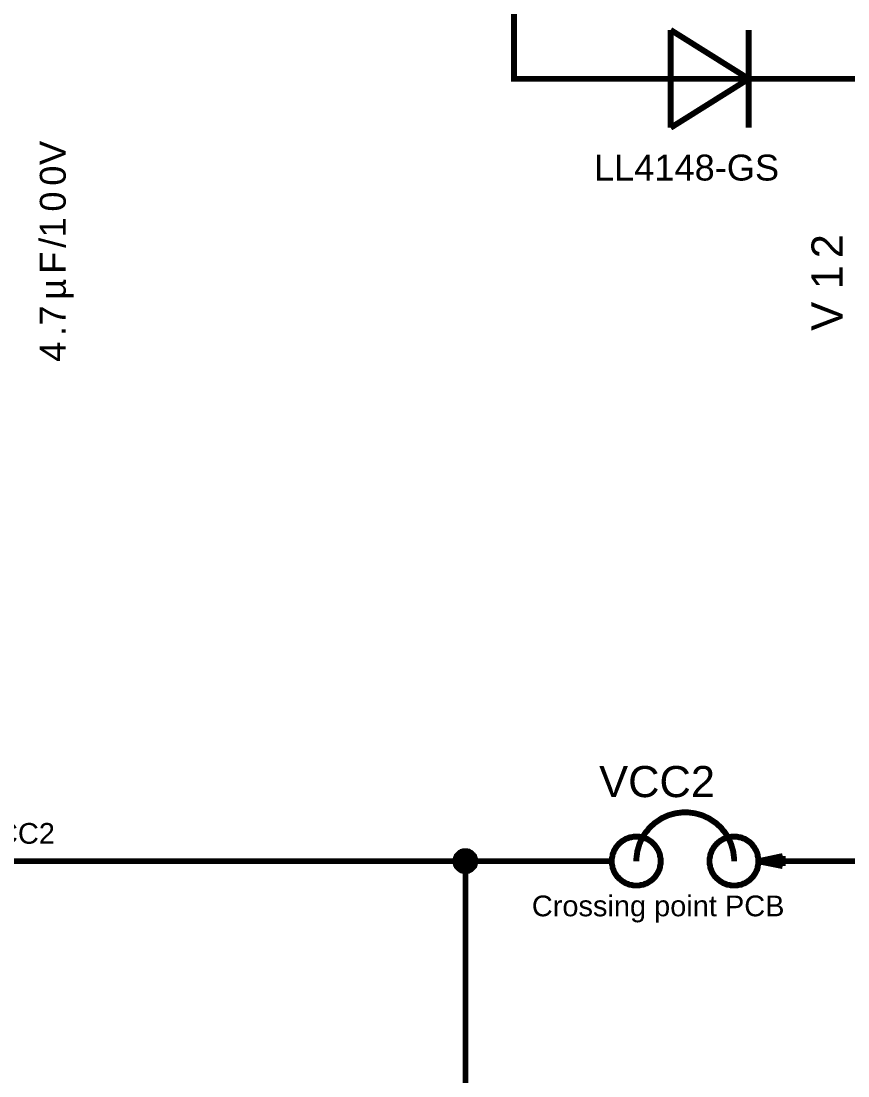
# Model space of a CAD drawing. Header units: millimetres. Extents: x -2024 to 917, y -725 to 13.
# Drawn here: x 406.9 to 449.2, y -252.3 to -198.3 of the extents above; entities that cross this region are included whole.
import ezdxf

# ---------------------------------------------------------------- set-up
doc = ezdxf.new("R2010")
doc.units = ezdxf.units.MM
doc.layers.add('Sheet', color=255, linetype='Continuous')
doc.styles.get("Standard").update_dxf_attribs({"font": 'arial.ttf'})

msp = doc.modelspace()

# ---------------------------------------------------------------- linework, layer by layer
at = {"layer": 'Sheet'}
for points, const_width in [([(447.085, -241.294), (479.575, -241.294), (479.575, -161.282)], 0.3), ([(432.089, -196.287), (432.089, -198.788)], 0.3), ([(432.089, -198.788), (432.089, -201.288), (437.088, -201.288)], 0.3), ([(440.1, -198.788), (440.1, -203.789)], 0.3), ([(444.089, -201.288), (440.1, -198.788)], 0.3), ([(444.089, -198.788), (444.089, -203.789)], 0.3), ([(439.587, -201.288), (437.088, -201.288)], 0.3), ([(439.587, -201.288), (444.586, -201.288)], 0.3), ([(440.1, -203.789), (444.089, -201.288)], 0.3), ([(444.586, -201.288), (447.085, -201.288)], 0.3), ([(452.083, -201.288), (447.085, -201.288)], 0.3), ([(440.845, -238.794), (440.713, -238.794), (440.597, -238.811), (440.464, -238.827), (440.348, -238.844), (440.216, -238.877), (440.1, -238.91), (439.984, -238.943), (439.868, -238.993), (439.769, -239.042), (439.653, -239.092), (439.554, -239.158), (439.455, -239.225), (439.355, -239.291), (439.256, -239.357), (439.173, -239.44), (439.074, -239.523), (438.991, -239.605), (438.925, -239.705), (438.842, -239.788), (438.776, -239.887), (438.71, -239.986), (438.644, -240.102), (438.594, -240.202), (438.544, -240.317), (438.495, -240.433), (438.462, -240.549), (438.429, -240.665), (438.395, -240.781), (438.379, -240.914), (438.362, -241.029), (438.346, -241.162), (438.346, -241.294)], 0.3), ([(443.344, -241.294), (443.344, -241.162), (443.328, -241.029), (443.311, -240.914), (443.295, -240.781), (443.261, -240.665), (443.228, -240.549), (443.195, -240.433), (443.146, -240.317), (443.096, -240.202), (443.046, -240.102), (442.98, -239.986), (442.914, -239.887), (442.848, -239.788), (442.765, -239.705), (442.699, -239.605), (442.616, -239.523), (442.517, -239.44), (442.434, -239.357), (442.335, -239.291), (442.235, -239.225), (442.136, -239.158), (442.037, -239.092), (441.921, -239.042), (441.822, -238.993), (441.706, -238.943), (441.59, -238.91), (441.474, -238.877), (441.342, -238.844), (441.226, -238.827), (441.093, -238.811), (440.977, -238.794), (440.845, -238.794)], 0.3), ([(437.088, -241.294), (437.088, -241.228), (437.088, -241.162), (437.104, -241.096), (437.121, -241.046), (437.121, -240.98), (437.138, -240.914), (437.171, -240.864), (437.187, -240.798), (437.204, -240.748), (437.237, -240.698), (437.27, -240.649), (437.303, -240.582), (437.336, -240.549), (437.369, -240.5), (437.419, -240.45), (437.452, -240.4), (437.502, -240.367), (437.551, -240.317), (437.601, -240.284), (437.634, -240.251), (437.7, -240.218), (437.75, -240.185), (437.8, -240.152), (437.849, -240.135), (437.915, -240.119), (437.965, -240.086), (438.031, -240.069), (438.098, -240.069), (438.147, -240.052), (438.213, -240.036), (438.28, -240.036), (438.346, -240.036)], 0.3), ([(438.346, -240.036), (438.28, -240.036), (438.213, -240.036), (438.147, -240.052), (438.098, -240.069), (438.031, -240.069), (437.965, -240.086), (437.915, -240.119), (437.849, -240.135), (437.8, -240.152), (437.75, -240.185), (437.7, -240.218), (437.634, -240.251), (437.601, -240.284), (437.551, -240.317), (437.502, -240.367), (437.452, -240.4), (437.419, -240.45), (437.369, -240.5), (437.336, -240.549), (437.303, -240.582), (437.27, -240.649), (437.237, -240.698), (437.204, -240.748), (437.187, -240.798), (437.171, -240.864), (437.138, -240.914), (437.121, -240.98), (437.121, -241.046), (437.104, -241.096), (437.088, -241.162), (437.088, -241.228), (437.088, -241.294)], 0.3), ([(438.346, -240.036), (438.412, -240.036), (438.478, -240.036), (438.544, -240.052), (438.594, -240.069), (438.66, -240.069), (438.726, -240.086), (438.776, -240.119), (438.826, -240.135), (438.892, -240.152), (438.942, -240.185), (438.991, -240.218), (439.041, -240.251), (439.091, -240.284), (439.14, -240.317), (439.19, -240.367), (439.223, -240.4), (439.273, -240.45), (439.306, -240.5), (439.339, -240.549), (439.372, -240.582), (439.405, -240.649), (439.438, -240.698), (439.471, -240.748), (439.488, -240.798), (439.521, -240.864), (439.537, -240.914), (439.554, -240.98), (439.554, -241.046), (439.571, -241.096), (439.587, -241.162), (439.587, -241.228), (439.587, -241.294)], 0.3), ([(439.587, -241.294), (439.587, -241.228), (439.587, -241.162), (439.571, -241.096), (439.554, -241.046), (439.554, -240.98), (439.537, -240.914), (439.521, -240.864), (439.488, -240.798), (439.471, -240.748), (439.438, -240.698), (439.405, -240.649), (439.372, -240.582), (439.339, -240.549), (439.306, -240.5), (439.273, -240.45), (439.223, -240.4), (439.19, -240.367), (439.14, -240.317), (439.091, -240.284), (439.041, -240.251), (438.991, -240.218), (438.942, -240.185), (438.892, -240.152), (438.826, -240.135), (438.776, -240.119), (438.726, -240.086), (438.66, -240.069), (438.594, -240.069), (438.544, -240.052), (438.478, -240.036), (438.412, -240.036), (438.346, -240.036)], 0.3), ([(442.086, -241.294), (442.086, -241.228), (442.086, -241.162), (442.103, -241.096), (442.119, -241.046), (442.119, -240.98), (442.136, -240.914), (442.169, -240.864), (442.186, -240.798), (442.202, -240.748), (442.235, -240.698), (442.268, -240.649), (442.301, -240.582), (442.335, -240.549), (442.368, -240.5), (442.417, -240.45), (442.45, -240.4), (442.5, -240.367), (442.55, -240.317), (442.599, -240.284), (442.633, -240.251), (442.699, -240.218), (442.748, -240.185), (442.798, -240.152), (442.848, -240.135), (442.914, -240.119), (442.964, -240.086), (443.03, -240.069), (443.096, -240.069), (443.146, -240.052), (443.212, -240.036), (443.278, -240.036), (443.344, -240.036)], 0.3), ([(443.344, -240.036), (443.278, -240.036), (443.212, -240.036), (443.146, -240.052), (443.096, -240.069), (443.03, -240.069), (442.964, -240.086), (442.914, -240.119), (442.848, -240.135), (442.798, -240.152), (442.748, -240.185), (442.699, -240.218), (442.633, -240.251), (442.599, -240.284), (442.55, -240.317), (442.5, -240.367), (442.45, -240.4), (442.417, -240.45), (442.368, -240.5), (442.335, -240.549), (442.301, -240.582), (442.268, -240.649), (442.235, -240.698), (442.202, -240.748), (442.186, -240.798), (442.169, -240.864), (442.136, -240.914), (442.119, -240.98), (442.119, -241.046), (442.103, -241.096), (442.086, -241.162), (442.086, -241.228), (442.086, -241.294)], 0.3), ([(443.344, -240.036), (443.41, -240.036), (443.477, -240.036), (443.543, -240.052), (443.592, -240.069), (443.659, -240.069), (443.725, -240.086), (443.775, -240.119), (443.824, -240.135), (443.89, -240.152), (443.94, -240.185), (443.99, -240.218), (444.039, -240.251), (444.089, -240.284), (444.139, -240.317), (444.188, -240.367), (444.221, -240.4), (444.271, -240.45), (444.304, -240.5), (444.337, -240.549), (444.37, -240.582), (444.403, -240.649), (444.437, -240.698), (444.47, -240.748), (444.486, -240.798), (444.519, -240.864), (444.536, -240.914), (444.552, -240.98), (444.552, -241.046), (444.569, -241.096), (444.586, -241.162), (444.586, -241.228), (444.586, -241.294)], 0.3), ([(444.586, -241.294), (444.586, -241.228), (444.586, -241.162), (444.569, -241.096), (444.552, -241.046), (444.552, -240.98), (444.536, -240.914), (444.519, -240.864), (444.486, -240.798), (444.47, -240.748), (444.437, -240.698), (444.403, -240.649), (444.37, -240.582), (444.337, -240.549), (444.304, -240.5), (444.271, -240.45), (444.221, -240.4), (444.188, -240.367), (444.139, -240.317), (444.089, -240.284), (444.039, -240.251), (443.99, -240.218), (443.94, -240.185), (443.89, -240.152), (443.824, -240.135), (443.775, -240.119), (443.725, -240.086), (443.659, -240.069), (443.592, -240.069), (443.543, -240.052), (443.477, -240.036), (443.41, -240.036), (443.344, -240.036)], 0.3), ([(429.094, -241.294), (429.094, -241.261), (429.094, -241.245), (429.094, -241.212), (429.11, -241.195), (429.11, -241.162), (429.11, -241.145), (429.127, -241.112), (429.127, -241.096), (429.143, -241.079), (429.16, -241.046), (429.176, -241.029), (429.176, -241.013), (429.193, -240.996), (429.21, -240.963), (429.226, -240.947), (429.243, -240.93), (429.259, -240.914), (429.276, -240.897), (429.309, -240.88), (429.325, -240.864), (429.342, -240.864), (429.359, -240.847), (429.392, -240.831), (429.408, -240.814), (429.425, -240.814), (429.458, -240.798), (429.474, -240.798), (429.508, -240.798), (429.524, -240.781), (429.557, -240.781), (429.574, -240.781), (429.607, -240.781)], 0.3), ([(429.094, -241.294), (429.094, -241.261), (429.094, -241.245), (429.094, -241.212), (429.11, -241.195), (429.11, -241.162), (429.11, -241.145), (429.127, -241.112), (429.127, -241.096), (429.143, -241.079), (429.16, -241.046), (429.176, -241.029), (429.176, -241.013), (429.193, -240.996), (429.21, -240.963), (429.226, -240.947), (429.243, -240.93), (429.259, -240.914), (429.276, -240.897), (429.309, -240.88), (429.325, -240.864), (429.342, -240.864), (429.359, -240.847), (429.392, -240.831), (429.408, -240.814), (429.425, -240.814), (429.458, -240.798), (429.474, -240.798), (429.508, -240.798), (429.524, -240.781), (429.557, -240.781), (429.574, -240.781), (429.607, -240.781)], 0.3), ([(429.094, -241.294), (429.094, -241.261), (429.094, -241.245), (429.094, -241.212), (429.11, -241.195), (429.11, -241.162), (429.11, -241.145), (429.127, -241.112), (429.127, -241.096), (429.143, -241.079), (429.16, -241.046), (429.176, -241.029), (429.176, -241.013), (429.193, -240.996), (429.21, -240.963), (429.226, -240.947), (429.243, -240.93), (429.259, -240.914), (429.276, -240.897), (429.309, -240.88), (429.325, -240.864), (429.342, -240.864), (429.359, -240.847), (429.392, -240.831), (429.408, -240.814), (429.425, -240.814), (429.458, -240.798), (429.474, -240.798), (429.508, -240.798), (429.524, -240.781), (429.557, -240.781), (429.574, -240.781), (429.607, -240.781)], 0.3), ([(429.094, -241.294), (429.094, -241.261), (429.094, -241.245), (429.094, -241.212), (429.11, -241.195), (429.11, -241.162), (429.11, -241.145), (429.127, -241.112), (429.127, -241.096), (429.143, -241.079), (429.16, -241.046), (429.176, -241.029), (429.176, -241.013), (429.193, -240.996), (429.21, -240.963), (429.226, -240.947), (429.243, -240.93), (429.259, -240.914), (429.276, -240.897), (429.309, -240.88), (429.325, -240.864), (429.342, -240.864), (429.359, -240.847), (429.392, -240.831), (429.408, -240.814), (429.425, -240.814), (429.458, -240.798), (429.474, -240.798), (429.508, -240.798), (429.524, -240.781), (429.557, -240.781), (429.574, -240.781), (429.607, -240.781)], 0.3), ([(429.094, -241.294), (429.094, -241.261), (429.094, -241.245), (429.094, -241.212), (429.11, -241.195), (429.11, -241.162), (429.11, -241.145), (429.127, -241.112), (429.127, -241.096), (429.143, -241.079), (429.16, -241.046), (429.176, -241.029), (429.176, -241.013), (429.193, -240.996), (429.21, -240.963), (429.226, -240.947), (429.243, -240.93), (429.259, -240.914), (429.276, -240.897), (429.309, -240.88), (429.325, -240.864), (429.342, -240.864), (429.359, -240.847), (429.392, -240.831), (429.408, -240.814), (429.425, -240.814), (429.458, -240.798), (429.474, -240.798), (429.508, -240.798), (429.524, -240.781), (429.557, -240.781), (429.574, -240.781), (429.607, -240.781)], 0.0991), ([(429.094, -241.294), (429.094, -241.261), (429.094, -241.245), (429.094, -241.212), (429.11, -241.195), (429.11, -241.162), (429.11, -241.145), (429.127, -241.112), (429.127, -241.096), (429.143, -241.079), (429.16, -241.046), (429.176, -241.029), (429.176, -241.013), (429.193, -240.996), (429.21, -240.963), (429.226, -240.947), (429.243, -240.93), (429.259, -240.914), (429.276, -240.897), (429.309, -240.88), (429.325, -240.864), (429.342, -240.864), (429.359, -240.847), (429.392, -240.831), (429.408, -240.814), (429.425, -240.814), (429.458, -240.798), (429.474, -240.798), (429.508, -240.798), (429.524, -240.781), (429.557, -240.781), (429.574, -240.781), (429.607, -240.781)], 0.0991), ([(429.094, -241.294), (429.094, -241.261), (429.094, -241.245), (429.094, -241.212), (429.11, -241.195), (429.11, -241.162), (429.11, -241.145), (429.127, -241.112), (429.127, -241.096), (429.143, -241.079), (429.16, -241.046), (429.176, -241.029), (429.176, -241.013), (429.193, -240.996), (429.21, -240.963), (429.226, -240.947), (429.243, -240.93), (429.259, -240.914), (429.276, -240.897), (429.309, -240.88), (429.325, -240.864), (429.342, -240.864), (429.359, -240.847), (429.392, -240.831), (429.408, -240.814), (429.425, -240.814), (429.458, -240.798), (429.474, -240.798), (429.508, -240.798), (429.524, -240.781), (429.557, -240.781), (429.574, -240.781), (429.607, -240.781)], 0.0991), ([(429.094, -241.294), (429.094, -241.261), (429.094, -241.245), (429.094, -241.212), (429.11, -241.195), (429.11, -241.162), (429.11, -241.145), (429.127, -241.112), (429.127, -241.096), (429.143, -241.079), (429.16, -241.046), (429.176, -241.029), (429.176, -241.013), (429.193, -240.996), (429.21, -240.963), (429.226, -240.947), (429.243, -240.93), (429.259, -240.914), (429.276, -240.897), (429.309, -240.88), (429.325, -240.864), (429.342, -240.864), (429.359, -240.847), (429.392, -240.831), (429.408, -240.814), (429.425, -240.814), (429.458, -240.798), (429.474, -240.798), (429.508, -240.798), (429.524, -240.781), (429.557, -240.781), (429.574, -240.781), (429.607, -240.781)], 0.0991), ([(429.607, -240.781), (429.607, -240.781)], 0.3), ([(429.607, -240.781), (429.623, -240.781), (429.656, -240.781), (429.673, -240.781), (429.706, -240.798), (429.723, -240.798), (429.756, -240.798), (429.772, -240.814), (429.789, -240.814), (429.822, -240.831), (429.839, -240.847), (429.855, -240.864), (429.888, -240.864), (429.905, -240.88), (429.921, -240.897), (429.938, -240.914), (429.954, -240.93), (429.971, -240.947), (429.988, -240.963), (430.004, -240.996), (430.021, -241.013), (430.037, -241.029), (430.037, -241.046), (430.054, -241.079), (430.07, -241.096), (430.07, -241.112), (430.087, -241.145), (430.087, -241.162), (430.087, -241.195), (430.103, -241.212), (430.103, -241.245), (430.103, -241.261), (430.103, -241.294)], 0.3), ([(429.607, -240.781), (429.607, -240.781)], 0.3), ([(429.607, -240.781), (429.623, -240.781), (429.656, -240.781), (429.673, -240.781), (429.706, -240.798), (429.723, -240.798), (429.756, -240.798), (429.772, -240.814), (429.789, -240.814), (429.822, -240.831), (429.839, -240.847), (429.855, -240.864), (429.888, -240.864), (429.905, -240.88), (429.921, -240.897), (429.938, -240.914), (429.954, -240.93), (429.971, -240.947), (429.988, -240.963), (430.004, -240.996), (430.021, -241.013), (430.037, -241.029), (430.037, -241.046), (430.054, -241.079), (430.07, -241.096), (430.07, -241.112), (430.087, -241.145), (430.087, -241.162), (430.087, -241.195), (430.103, -241.212), (430.103, -241.245), (430.103, -241.261), (430.103, -241.294)], 0.3), ([(429.607, -240.781), (429.607, -240.781)], 0.3), ([(429.607, -240.781), (429.623, -240.781), (429.656, -240.781), (429.673, -240.781), (429.706, -240.798), (429.723, -240.798), (429.756, -240.798), (429.772, -240.814), (429.789, -240.814), (429.822, -240.831), (429.839, -240.847), (429.855, -240.864), (429.888, -240.864), (429.905, -240.88), (429.921, -240.897), (429.938, -240.914), (429.954, -240.93), (429.971, -240.947), (429.988, -240.963), (430.004, -240.996), (430.021, -241.013), (430.037, -241.029), (430.037, -241.046), (430.054, -241.079), (430.07, -241.096), (430.07, -241.112), (430.087, -241.145), (430.087, -241.162), (430.087, -241.195), (430.103, -241.212), (430.103, -241.245), (430.103, -241.261), (430.103, -241.294)], 0.3), ([(429.607, -240.781), (429.607, -240.781)], 0.3), ([(429.607, -240.781), (429.623, -240.781), (429.656, -240.781), (429.673, -240.781), (429.706, -240.798), (429.723, -240.798), (429.756, -240.798), (429.772, -240.814), (429.789, -240.814), (429.822, -240.831), (429.839, -240.847), (429.855, -240.864), (429.888, -240.864), (429.905, -240.88), (429.921, -240.897), (429.938, -240.914), (429.954, -240.93), (429.971, -240.947), (429.988, -240.963), (430.004, -240.996), (430.021, -241.013), (430.037, -241.029), (430.037, -241.046), (430.054, -241.079), (430.07, -241.096), (430.07, -241.112), (430.087, -241.145), (430.087, -241.162), (430.087, -241.195), (430.103, -241.212), (430.103, -241.245), (430.103, -241.261), (430.103, -241.294)], 0.3), ([(429.607, -240.781), (429.607, -240.781)], 0.0991), ([(429.607, -240.781), (429.623, -240.781), (429.656, -240.781), (429.673, -240.781), (429.706, -240.798), (429.723, -240.798), (429.756, -240.798), (429.772, -240.814), (429.789, -240.814), (429.822, -240.831), (429.839, -240.847), (429.855, -240.864), (429.888, -240.864), (429.905, -240.88), (429.921, -240.897), (429.938, -240.914), (429.954, -240.93), (429.971, -240.947), (429.988, -240.963), (430.004, -240.996), (430.021, -241.013), (430.037, -241.029), (430.037, -241.046), (430.054, -241.079), (430.07, -241.096), (430.07, -241.112), (430.087, -241.145), (430.087, -241.162), (430.087, -241.195), (430.103, -241.212), (430.103, -241.245), (430.103, -241.261), (430.103, -241.294)], 0.0991), ([(429.607, -240.781), (429.607, -240.781)], 0.0991), ([(429.607, -240.781), (429.623, -240.781), (429.656, -240.781), (429.673, -240.781), (429.706, -240.798), (429.723, -240.798), (429.756, -240.798), (429.772, -240.814), (429.789, -240.814), (429.822, -240.831), (429.839, -240.847), (429.855, -240.864), (429.888, -240.864), (429.905, -240.88), (429.921, -240.897), (429.938, -240.914), (429.954, -240.93), (429.971, -240.947), (429.988, -240.963), (430.004, -240.996), (430.021, -241.013), (430.037, -241.029), (430.037, -241.046), (430.054, -241.079), (430.07, -241.096), (430.07, -241.112), (430.087, -241.145), (430.087, -241.162), (430.087, -241.195), (430.103, -241.212), (430.103, -241.245), (430.103, -241.261), (430.103, -241.294)], 0.0991), ([(429.607, -240.781), (429.607, -240.781)], 0.0991), ([(429.607, -240.781), (429.623, -240.781), (429.656, -240.781), (429.673, -240.781), (429.706, -240.798), (429.723, -240.798), (429.756, -240.798), (429.772, -240.814), (429.789, -240.814), (429.822, -240.831), (429.839, -240.847), (429.855, -240.864), (429.888, -240.864), (429.905, -240.88), (429.921, -240.897), (429.938, -240.914), (429.954, -240.93), (429.971, -240.947), (429.988, -240.963), (430.004, -240.996), (430.021, -241.013), (430.037, -241.029), (430.037, -241.046), (430.054, -241.079), (430.07, -241.096), (430.07, -241.112), (430.087, -241.145), (430.087, -241.162), (430.087, -241.195), (430.103, -241.212), (430.103, -241.245), (430.103, -241.261), (430.103, -241.294)], 0.0991), ([(429.607, -240.781), (429.607, -240.781)], 0.0991), ([(429.607, -240.781), (429.623, -240.781), (429.656, -240.781), (429.673, -240.781), (429.706, -240.798), (429.723, -240.798), (429.756, -240.798), (429.772, -240.814), (429.789, -240.814), (429.822, -240.831), (429.839, -240.847), (429.855, -240.864), (429.888, -240.864), (429.905, -240.88), (429.921, -240.897), (429.938, -240.914), (429.954, -240.93), (429.971, -240.947), (429.988, -240.963), (430.004, -240.996), (430.021, -241.013), (430.037, -241.029), (430.037, -241.046), (430.054, -241.079), (430.07, -241.096), (430.07, -241.112), (430.087, -241.145), (430.087, -241.162), (430.087, -241.195), (430.103, -241.212), (430.103, -241.245), (430.103, -241.261), (430.103, -241.294)], 0.0991), ([(444.586, -241.294), (445.827, -241.029)], 0.3), ([(445.827, -241.543), (445.827, -241.029)], 0.3), ([(322.157, -246.295), (322.157, -241.294), (334.637, -241.294), (429.607, -241.294), (434.589, -241.294)], 0.3), ([(429.607, -241.791), (429.574, -241.791), (429.557, -241.791), (429.524, -241.791), (429.508, -241.775), (429.474, -241.775), (429.458, -241.775), (429.425, -241.758), (429.408, -241.758), (429.392, -241.741), (429.359, -241.725), (429.342, -241.725), (429.325, -241.708), (429.309, -241.692), (429.276, -241.675), (429.259, -241.659), (429.243, -241.642), (429.226, -241.626), (429.21, -241.609), (429.193, -241.592), (429.176, -241.576), (429.176, -241.559), (429.16, -241.526), (429.143, -241.51), (429.127, -241.493), (429.127, -241.46), (429.11, -241.443), (429.11, -241.427), (429.11, -241.394), (429.094, -241.377), (429.094, -241.344), (429.094, -241.328), (429.094, -241.294)], 0.3), ([(429.094, -241.294), (429.094, -241.294)], 0.3), ([(429.607, -241.791), (429.574, -241.791), (429.557, -241.791), (429.524, -241.791), (429.508, -241.775), (429.474, -241.775), (429.458, -241.775), (429.425, -241.758), (429.408, -241.758), (429.392, -241.741), (429.359, -241.725), (429.342, -241.725), (429.325, -241.708), (429.309, -241.692), (429.276, -241.675), (429.259, -241.659), (429.243, -241.642), (429.226, -241.626), (429.21, -241.609), (429.193, -241.592), (429.176, -241.576), (429.176, -241.559), (429.16, -241.526), (429.143, -241.51), (429.127, -241.493), (429.127, -241.46), (429.11, -241.443), (429.11, -241.427), (429.11, -241.394), (429.094, -241.377), (429.094, -241.344), (429.094, -241.328), (429.094, -241.294)], 0.3), ([(429.094, -241.294), (429.094, -241.294)], 0.3), ([(429.607, -241.791), (429.574, -241.791), (429.557, -241.791), (429.524, -241.791), (429.508, -241.775), (429.474, -241.775), (429.458, -241.775), (429.425, -241.758), (429.408, -241.758), (429.392, -241.741), (429.359, -241.725), (429.342, -241.725), (429.325, -241.708), (429.309, -241.692), (429.276, -241.675), (429.259, -241.659), (429.243, -241.642), (429.226, -241.626), (429.21, -241.609), (429.193, -241.592), (429.176, -241.576), (429.176, -241.559), (429.16, -241.526), (429.143, -241.51), (429.127, -241.493), (429.127, -241.46), (429.11, -241.443), (429.11, -241.427), (429.11, -241.394), (429.094, -241.377), (429.094, -241.344), (429.094, -241.328), (429.094, -241.294)], 0.3), ([(429.094, -241.294), (429.094, -241.294)], 0.3), ([(429.607, -241.791), (429.574, -241.791), (429.557, -241.791), (429.524, -241.791), (429.508, -241.775), (429.474, -241.775), (429.458, -241.775), (429.425, -241.758), (429.408, -241.758), (429.392, -241.741), (429.359, -241.725), (429.342, -241.725), (429.325, -241.708), (429.309, -241.692), (429.276, -241.675), (429.259, -241.659), (429.243, -241.642), (429.226, -241.626), (429.21, -241.609), (429.193, -241.592), (429.176, -241.576), (429.176, -241.559), (429.16, -241.526), (429.143, -241.51), (429.127, -241.493), (429.127, -241.46), (429.11, -241.443), (429.11, -241.427), (429.11, -241.394), (429.094, -241.377), (429.094, -241.344), (429.094, -241.328), (429.094, -241.294)], 0.3), ([(429.094, -241.294), (429.094, -241.294)], 0.3), ([(429.607, -241.791), (429.574, -241.791), (429.557, -241.791), (429.524, -241.791), (429.508, -241.775), (429.474, -241.775), (429.458, -241.775), (429.425, -241.758), (429.408, -241.758), (429.392, -241.741), (429.359, -241.725), (429.342, -241.725), (429.325, -241.708), (429.309, -241.692), (429.276, -241.675), (429.259, -241.659), (429.243, -241.642), (429.226, -241.626), (429.21, -241.609), (429.193, -241.592), (429.176, -241.576), (429.176, -241.559), (429.16, -241.526), (429.143, -241.51), (429.127, -241.493), (429.127, -241.46), (429.11, -241.443), (429.11, -241.427), (429.11, -241.394), (429.094, -241.377), (429.094, -241.344), (429.094, -241.328), (429.094, -241.294)], 0.0991), ([(429.094, -241.294), (429.094, -241.294)], 0.0991), ([(429.607, -241.791), (429.574, -241.791), (429.557, -241.791), (429.524, -241.791), (429.508, -241.775), (429.474, -241.775), (429.458, -241.775), (429.425, -241.758), (429.408, -241.758), (429.392, -241.741), (429.359, -241.725), (429.342, -241.725), (429.325, -241.708), (429.309, -241.692), (429.276, -241.675), (429.259, -241.659), (429.243, -241.642), (429.226, -241.626), (429.21, -241.609), (429.193, -241.592), (429.176, -241.576), (429.176, -241.559), (429.16, -241.526), (429.143, -241.51), (429.127, -241.493), (429.127, -241.46), (429.11, -241.443), (429.11, -241.427), (429.11, -241.394), (429.094, -241.377), (429.094, -241.344), (429.094, -241.328), (429.094, -241.294)], 0.0991), ([(429.094, -241.294), (429.094, -241.294)], 0.0991), ([(429.607, -241.791), (429.574, -241.791), (429.557, -241.791), (429.524, -241.791), (429.508, -241.775), (429.474, -241.775), (429.458, -241.775), (429.425, -241.758), (429.408, -241.758), (429.392, -241.741), (429.359, -241.725), (429.342, -241.725), (429.325, -241.708), (429.309, -241.692), (429.276, -241.675), (429.259, -241.659), (429.243, -241.642), (429.226, -241.626), (429.21, -241.609), (429.193, -241.592), (429.176, -241.576), (429.176, -241.559), (429.16, -241.526), (429.143, -241.51), (429.127, -241.493), (429.127, -241.46), (429.11, -241.443), (429.11, -241.427), (429.11, -241.394), (429.094, -241.377), (429.094, -241.344), (429.094, -241.328), (429.094, -241.294)], 0.0991), ([(429.094, -241.294), (429.094, -241.294)], 0.0991), ([(429.607, -241.791), (429.574, -241.791), (429.557, -241.791), (429.524, -241.791), (429.508, -241.775), (429.474, -241.775), (429.458, -241.775), (429.425, -241.758), (429.408, -241.758), (429.392, -241.741), (429.359, -241.725), (429.342, -241.725), (429.325, -241.708), (429.309, -241.692), (429.276, -241.675), (429.259, -241.659), (429.243, -241.642), (429.226, -241.626), (429.21, -241.609), (429.193, -241.592), (429.176, -241.576), (429.176, -241.559), (429.16, -241.526), (429.143, -241.51), (429.127, -241.493), (429.127, -241.46), (429.11, -241.443), (429.11, -241.427), (429.11, -241.394), (429.094, -241.377), (429.094, -241.344), (429.094, -241.328), (429.094, -241.294)], 0.0991), ([(429.094, -241.294), (429.094, -241.294)], 0.0991), ([(429.607, -241.294), (429.607, -281.284), (429.607, -283.784)], 0.3), ([(430.103, -241.294), (430.103, -241.328), (430.103, -241.344), (430.103, -241.377), (430.087, -241.394), (430.087, -241.427), (430.087, -241.443), (430.07, -241.46), (430.07, -241.493), (430.054, -241.51), (430.037, -241.526), (430.037, -241.559), (430.021, -241.576), (430.004, -241.592), (429.988, -241.609), (429.971, -241.626), (429.954, -241.642), (429.938, -241.659), (429.921, -241.675), (429.905, -241.692), (429.888, -241.708), (429.855, -241.725), (429.839, -241.725), (429.822, -241.741), (429.789, -241.758), (429.772, -241.758), (429.756, -241.775), (429.723, -241.775), (429.706, -241.775), (429.673, -241.791), (429.656, -241.791), (429.623, -241.791), (429.607, -241.791)], 0.3), ([(430.103, -241.294), (430.103, -241.328), (430.103, -241.344), (430.103, -241.377), (430.087, -241.394), (430.087, -241.427), (430.087, -241.443), (430.07, -241.46), (430.07, -241.493), (430.054, -241.51), (430.037, -241.526), (430.037, -241.559), (430.021, -241.576), (430.004, -241.592), (429.988, -241.609), (429.971, -241.626), (429.954, -241.642), (429.938, -241.659), (429.921, -241.675), (429.905, -241.692), (429.888, -241.708), (429.855, -241.725), (429.839, -241.725), (429.822, -241.741), (429.789, -241.758), (429.772, -241.758), (429.756, -241.775), (429.723, -241.775), (429.706, -241.775), (429.673, -241.791), (429.656, -241.791), (429.623, -241.791), (429.607, -241.791)], 0.3), ([(430.103, -241.294), (430.103, -241.328), (430.103, -241.344), (430.103, -241.377), (430.087, -241.394), (430.087, -241.427), (430.087, -241.443), (430.07, -241.46), (430.07, -241.493), (430.054, -241.51), (430.037, -241.526), (430.037, -241.559), (430.021, -241.576), (430.004, -241.592), (429.988, -241.609), (429.971, -241.626), (429.954, -241.642), (429.938, -241.659), (429.921, -241.675), (429.905, -241.692), (429.888, -241.708), (429.855, -241.725), (429.839, -241.725), (429.822, -241.741), (429.789, -241.758), (429.772, -241.758), (429.756, -241.775), (429.723, -241.775), (429.706, -241.775), (429.673, -241.791), (429.656, -241.791), (429.623, -241.791), (429.607, -241.791)], 0.3), ([(430.103, -241.294), (430.103, -241.328), (430.103, -241.344), (430.103, -241.377), (430.087, -241.394), (430.087, -241.427), (430.087, -241.443), (430.07, -241.46), (430.07, -241.493), (430.054, -241.51), (430.037, -241.526), (430.037, -241.559), (430.021, -241.576), (430.004, -241.592), (429.988, -241.609), (429.971, -241.626), (429.954, -241.642), (429.938, -241.659), (429.921, -241.675), (429.905, -241.692), (429.888, -241.708), (429.855, -241.725), (429.839, -241.725), (429.822, -241.741), (429.789, -241.758), (429.772, -241.758), (429.756, -241.775), (429.723, -241.775), (429.706, -241.775), (429.673, -241.791), (429.656, -241.791), (429.623, -241.791), (429.607, -241.791)], 0.3), ([(430.103, -241.294), (430.103, -241.328), (430.103, -241.344), (430.103, -241.377), (430.087, -241.394), (430.087, -241.427), (430.087, -241.443), (430.07, -241.46), (430.07, -241.493), (430.054, -241.51), (430.037, -241.526), (430.037, -241.559), (430.021, -241.576), (430.004, -241.592), (429.988, -241.609), (429.971, -241.626), (429.954, -241.642), (429.938, -241.659), (429.921, -241.675), (429.905, -241.692), (429.888, -241.708), (429.855, -241.725), (429.839, -241.725), (429.822, -241.741), (429.789, -241.758), (429.772, -241.758), (429.756, -241.775), (429.723, -241.775), (429.706, -241.775), (429.673, -241.791), (429.656, -241.791), (429.623, -241.791), (429.607, -241.791)], 0.0991), ([(430.103, -241.294), (430.103, -241.328), (430.103, -241.344), (430.103, -241.377), (430.087, -241.394), (430.087, -241.427), (430.087, -241.443), (430.07, -241.46), (430.07, -241.493), (430.054, -241.51), (430.037, -241.526), (430.037, -241.559), (430.021, -241.576), (430.004, -241.592), (429.988, -241.609), (429.971, -241.626), (429.954, -241.642), (429.938, -241.659), (429.921, -241.675), (429.905, -241.692), (429.888, -241.708), (429.855, -241.725), (429.839, -241.725), (429.822, -241.741), (429.789, -241.758), (429.772, -241.758), (429.756, -241.775), (429.723, -241.775), (429.706, -241.775), (429.673, -241.791), (429.656, -241.791), (429.623, -241.791), (429.607, -241.791)], 0.0991), ([(430.103, -241.294), (430.103, -241.328), (430.103, -241.344), (430.103, -241.377), (430.087, -241.394), (430.087, -241.427), (430.087, -241.443), (430.07, -241.46), (430.07, -241.493), (430.054, -241.51), (430.037, -241.526), (430.037, -241.559), (430.021, -241.576), (430.004, -241.592), (429.988, -241.609), (429.971, -241.626), (429.954, -241.642), (429.938, -241.659), (429.921, -241.675), (429.905, -241.692), (429.888, -241.708), (429.855, -241.725), (429.839, -241.725), (429.822, -241.741), (429.789, -241.758), (429.772, -241.758), (429.756, -241.775), (429.723, -241.775), (429.706, -241.775), (429.673, -241.791), (429.656, -241.791), (429.623, -241.791), (429.607, -241.791)], 0.0991), ([(430.103, -241.294), (430.103, -241.328), (430.103, -241.344), (430.103, -241.377), (430.087, -241.394), (430.087, -241.427), (430.087, -241.443), (430.07, -241.46), (430.07, -241.493), (430.054, -241.51), (430.037, -241.526), (430.037, -241.559), (430.021, -241.576), (430.004, -241.592), (429.988, -241.609), (429.971, -241.626), (429.954, -241.642), (429.938, -241.659), (429.921, -241.675), (429.905, -241.692), (429.888, -241.708), (429.855, -241.725), (429.839, -241.725), (429.822, -241.741), (429.789, -241.758), (429.772, -241.758), (429.756, -241.775), (429.723, -241.775), (429.706, -241.775), (429.673, -241.791), (429.656, -241.791), (429.623, -241.791), (429.607, -241.791)], 0.0991), ([(430.103, -241.294), (430.103, -241.294), (430.103, -241.294), (430.103, -241.294), (430.103, -241.294), (430.103, -241.294), (430.103, -241.294), (430.103, -241.294), (430.103, -241.294), (430.103, -241.294), (430.103, -241.294), (430.103, -241.294), (430.103, -241.294), (430.103, -241.294), (430.103, -241.294), (430.103, -241.294), (430.103, -241.294), (430.103, -241.294), (430.103, -241.294), (430.103, -241.294), (430.103, -241.294), (430.103, -241.294), (430.103, -241.294), (430.103, -241.294), (430.103, -241.294), (430.103, -241.294), (430.103, -241.294), (430.103, -241.294), (430.103, -241.294), (430.103, -241.294), (430.103, -241.294), (430.103, -241.294), (430.103, -241.294)], 0.3), ([(430.103, -241.294), (430.103, -241.294)], 0.3), ([(430.103, -241.294), (430.103, -241.294), (430.103, -241.294), (430.103, -241.294), (430.103, -241.294), (430.103, -241.294), (430.103, -241.294), (430.103, -241.294), (430.103, -241.294), (430.103, -241.294), (430.103, -241.294), (430.103, -241.294), (430.103, -241.294), (430.103, -241.294), (430.103, -241.294), (430.103, -241.294), (430.103, -241.294), (430.103, -241.294), (430.103, -241.294), (430.103, -241.294), (430.103, -241.294), (430.103, -241.294), (430.103, -241.294), (430.103, -241.294), (430.103, -241.294), (430.103, -241.294), (430.103, -241.294), (430.103, -241.294), (430.103, -241.294), (430.103, -241.294), (430.103, -241.294), (430.103, -241.294), (430.103, -241.294)], 0.3), ([(430.103, -241.294), (430.103, -241.294)], 0.3), ([(430.103, -241.294), (430.103, -241.294), (430.103, -241.294), (430.103, -241.294), (430.103, -241.294), (430.103, -241.294), (430.103, -241.294), (430.103, -241.294), (430.103, -241.294), (430.103, -241.294), (430.103, -241.294), (430.103, -241.294), (430.103, -241.294), (430.103, -241.294), (430.103, -241.294), (430.103, -241.294), (430.103, -241.294), (430.103, -241.294), (430.103, -241.294), (430.103, -241.294), (430.103, -241.294), (430.103, -241.294), (430.103, -241.294), (430.103, -241.294), (430.103, -241.294), (430.103, -241.294), (430.103, -241.294), (430.103, -241.294), (430.103, -241.294), (430.103, -241.294), (430.103, -241.294), (430.103, -241.294), (430.103, -241.294)], 0.3), ([(430.103, -241.294), (430.103, -241.294)], 0.3), ([(430.103, -241.294), (430.103, -241.294), (430.103, -241.294), (430.103, -241.294), (430.103, -241.294), (430.103, -241.294), (430.103, -241.294), (430.103, -241.294), (430.103, -241.294), (430.103, -241.294), (430.103, -241.294), (430.103, -241.294), (430.103, -241.294), (430.103, -241.294), (430.103, -241.294), (430.103, -241.294), (430.103, -241.294), (430.103, -241.294), (430.103, -241.294), (430.103, -241.294), (430.103, -241.294), (430.103, -241.294), (430.103, -241.294), (430.103, -241.294), (430.103, -241.294), (430.103, -241.294), (430.103, -241.294), (430.103, -241.294), (430.103, -241.294), (430.103, -241.294), (430.103, -241.294), (430.103, -241.294), (430.103, -241.294)], 0.3), ([(430.103, -241.294), (430.103, -241.294)], 0.3), ([(430.103, -241.294), (430.103, -241.294), (430.103, -241.294), (430.103, -241.294), (430.103, -241.294), (430.103, -241.294), (430.103, -241.294), (430.103, -241.294), (430.103, -241.294), (430.103, -241.294), (430.103, -241.294), (430.103, -241.294), (430.103, -241.294), (430.103, -241.294), (430.103, -241.294), (430.103, -241.294), (430.103, -241.294), (430.103, -241.294), (430.103, -241.294), (430.103, -241.294), (430.103, -241.294), (430.103, -241.294), (430.103, -241.294), (430.103, -241.294), (430.103, -241.294), (430.103, -241.294), (430.103, -241.294), (430.103, -241.294), (430.103, -241.294), (430.103, -241.294), (430.103, -241.294), (430.103, -241.294), (430.103, -241.294)], 0.0991), ([(430.103, -241.294), (430.103, -241.294)], 0.0991), ([(430.103, -241.294), (430.103, -241.294), (430.103, -241.294), (430.103, -241.294), (430.103, -241.294), (430.103, -241.294), (430.103, -241.294), (430.103, -241.294), (430.103, -241.294), (430.103, -241.294), (430.103, -241.294), (430.103, -241.294), (430.103, -241.294), (430.103, -241.294), (430.103, -241.294), (430.103, -241.294), (430.103, -241.294), (430.103, -241.294), (430.103, -241.294), (430.103, -241.294), (430.103, -241.294), (430.103, -241.294), (430.103, -241.294), (430.103, -241.294), (430.103, -241.294), (430.103, -241.294), (430.103, -241.294), (430.103, -241.294), (430.103, -241.294), (430.103, -241.294), (430.103, -241.294), (430.103, -241.294), (430.103, -241.294)], 0.0991), ([(430.103, -241.294), (430.103, -241.294)], 0.0991), ([(430.103, -241.294), (430.103, -241.294), (430.103, -241.294), (430.103, -241.294), (430.103, -241.294), (430.103, -241.294), (430.103, -241.294), (430.103, -241.294), (430.103, -241.294), (430.103, -241.294), (430.103, -241.294), (430.103, -241.294), (430.103, -241.294), (430.103, -241.294), (430.103, -241.294), (430.103, -241.294), (430.103, -241.294), (430.103, -241.294), (430.103, -241.294), (430.103, -241.294), (430.103, -241.294), (430.103, -241.294), (430.103, -241.294), (430.103, -241.294), (430.103, -241.294), (430.103, -241.294), (430.103, -241.294), (430.103, -241.294), (430.103, -241.294), (430.103, -241.294), (430.103, -241.294), (430.103, -241.294), (430.103, -241.294)], 0.0991), ([(430.103, -241.294), (430.103, -241.294)], 0.0991), ([(430.103, -241.294), (430.103, -241.294), (430.103, -241.294), (430.103, -241.294), (430.103, -241.294), (430.103, -241.294), (430.103, -241.294), (430.103, -241.294), (430.103, -241.294), (430.103, -241.294), (430.103, -241.294), (430.103, -241.294), (430.103, -241.294), (430.103, -241.294), (430.103, -241.294), (430.103, -241.294), (430.103, -241.294), (430.103, -241.294), (430.103, -241.294), (430.103, -241.294), (430.103, -241.294), (430.103, -241.294), (430.103, -241.294), (430.103, -241.294), (430.103, -241.294), (430.103, -241.294), (430.103, -241.294), (430.103, -241.294), (430.103, -241.294), (430.103, -241.294), (430.103, -241.294), (430.103, -241.294), (430.103, -241.294)], 0.0991), ([(430.103, -241.294), (430.103, -241.294)], 0.0991), ([(437.088, -241.294), (434.589, -241.294)], 0.3), ([(438.346, -242.536), (438.28, -242.536), (438.213, -242.536), (438.147, -242.52), (438.098, -242.503), (438.031, -242.503), (437.965, -242.487), (437.915, -242.454), (437.849, -242.437), (437.8, -242.42), (437.75, -242.387), (437.7, -242.354), (437.634, -242.321), (437.601, -242.288), (437.551, -242.255), (437.502, -242.205), (437.452, -242.172), (437.419, -242.122), (437.369, -242.089), (437.336, -242.04), (437.303, -241.99), (437.27, -241.94), (437.237, -241.891), (437.204, -241.824), (437.187, -241.775), (437.171, -241.725), (437.138, -241.659), (437.121, -241.609), (437.121, -241.543), (437.104, -241.477), (437.088, -241.427), (437.088, -241.361), (437.088, -241.294)], 0.3), ([(437.088, -241.294), (437.088, -241.294)], 0.3), ([(437.088, -241.294), (437.088, -241.361), (437.088, -241.427), (437.104, -241.477), (437.121, -241.543), (437.121, -241.609), (437.138, -241.659), (437.171, -241.725), (437.187, -241.775), (437.204, -241.824), (437.237, -241.891), (437.27, -241.94), (437.303, -241.99), (437.336, -242.04), (437.369, -242.089), (437.419, -242.122), (437.452, -242.172), (437.502, -242.205), (437.551, -242.255), (437.601, -242.288), (437.634, -242.321), (437.7, -242.354), (437.75, -242.387), (437.8, -242.42), (437.849, -242.437), (437.915, -242.454), (437.965, -242.487), (438.031, -242.503), (438.098, -242.503), (438.147, -242.52), (438.213, -242.536), (438.28, -242.536), (438.346, -242.536)], 0.3), ([(439.587, -241.294), (439.587, -241.361), (439.587, -241.427), (439.571, -241.477), (439.554, -241.543), (439.554, -241.609), (439.537, -241.659), (439.521, -241.725), (439.488, -241.775), (439.471, -241.824), (439.438, -241.891), (439.405, -241.94), (439.372, -241.99), (439.339, -242.04), (439.306, -242.089), (439.273, -242.122), (439.223, -242.172), (439.19, -242.205), (439.14, -242.255), (439.091, -242.288), (439.041, -242.321), (438.991, -242.354), (438.942, -242.387), (438.892, -242.42), (438.826, -242.437), (438.776, -242.454), (438.726, -242.487), (438.66, -242.503), (438.594, -242.503), (438.544, -242.52), (438.478, -242.536), (438.412, -242.536), (438.346, -242.536)], 0.3), ([(438.346, -242.536), (438.412, -242.536), (438.478, -242.536), (438.544, -242.52), (438.594, -242.503), (438.66, -242.503), (438.726, -242.487), (438.776, -242.454), (438.826, -242.437), (438.892, -242.42), (438.942, -242.387), (438.991, -242.354), (439.041, -242.321), (439.091, -242.288), (439.14, -242.255), (439.19, -242.205), (439.223, -242.172), (439.273, -242.122), (439.306, -242.089), (439.339, -242.04), (439.372, -241.99), (439.405, -241.94), (439.438, -241.891), (439.471, -241.824), (439.488, -241.775), (439.521, -241.725), (439.537, -241.659), (439.554, -241.609), (439.554, -241.543), (439.571, -241.477), (439.587, -241.427), (439.587, -241.361), (439.587, -241.294)], 0.3), ([(438.346, -241.294), (438.346, -241.294), (438.346, -241.294), (438.346, -241.294), (438.346, -241.294), (438.346, -241.294), (438.346, -241.294), (438.346, -241.294), (438.346, -241.294), (438.346, -241.294), (438.346, -241.294), (438.346, -241.294), (438.346, -241.294), (438.346, -241.294), (438.346, -241.294), (438.346, -241.294), (438.346, -241.294), (438.346, -241.294), (438.346, -241.294), (438.346, -241.294), (438.346, -241.294), (438.346, -241.294), (438.346, -241.294), (438.346, -241.294), (438.346, -241.294), (438.346, -241.294), (438.346, -241.294), (438.346, -241.294), (438.346, -241.294), (438.346, -241.294), (438.346, -241.294), (438.346, -241.294), (438.346, -241.294)], 0.3), ([(439.587, -241.294), (439.587, -241.294), (439.587, -241.294), (439.587, -241.294), (439.587, -241.294), (439.587, -241.294), (439.587, -241.294), (439.587, -241.294), (439.587, -241.294), (439.587, -241.294), (439.587, -241.294), (439.587, -241.294), (439.587, -241.294), (439.587, -241.294), (439.587, -241.294), (439.587, -241.294), (439.587, -241.294), (439.587, -241.294), (439.587, -241.294), (439.587, -241.294), (439.587, -241.294), (439.587, -241.294), (439.587, -241.294), (439.587, -241.294), (439.587, -241.294), (439.587, -241.294), (439.587, -241.294), (439.587, -241.294), (439.587, -241.294), (439.587, -241.294), (439.587, -241.294), (439.587, -241.294), (439.587, -241.294)], 0.3), ([(439.587, -241.294), (439.587, -241.294)], 0.3), ([(443.344, -242.536), (443.278, -242.536), (443.212, -242.536), (443.146, -242.52), (443.096, -242.503), (443.03, -242.503), (442.964, -242.487), (442.914, -242.454), (442.848, -242.437), (442.798, -242.42), (442.748, -242.387), (442.699, -242.354), (442.633, -242.321), (442.599, -242.288), (442.55, -242.255), (442.5, -242.205), (442.45, -242.172), (442.417, -242.122), (442.368, -242.089), (442.335, -242.04), (442.301, -241.99), (442.268, -241.94), (442.235, -241.891), (442.202, -241.824), (442.186, -241.775), (442.169, -241.725), (442.136, -241.659), (442.119, -241.609), (442.119, -241.543), (442.103, -241.477), (442.086, -241.427), (442.086, -241.361), (442.086, -241.294)], 0.3), ([(442.086, -241.294), (442.086, -241.294)], 0.3), ([(442.086, -241.294), (442.086, -241.361), (442.086, -241.427), (442.103, -241.477), (442.119, -241.543), (442.119, -241.609), (442.136, -241.659), (442.169, -241.725), (442.186, -241.775), (442.202, -241.824), (442.235, -241.891), (442.268, -241.94), (442.301, -241.99), (442.335, -242.04), (442.368, -242.089), (442.417, -242.122), (442.45, -242.172), (442.5, -242.205), (442.55, -242.255), (442.599, -242.288), (442.633, -242.321), (442.699, -242.354), (442.748, -242.387), (442.798, -242.42), (442.848, -242.437), (442.914, -242.454), (442.964, -242.487), (443.03, -242.503), (443.096, -242.503), (443.146, -242.52), (443.212, -242.536), (443.278, -242.536), (443.344, -242.536)], 0.3), ([(444.586, -241.294), (444.586, -241.361), (444.586, -241.427), (444.569, -241.477), (444.552, -241.543), (444.552, -241.609), (444.536, -241.659), (444.519, -241.725), (444.486, -241.775), (444.47, -241.824), (444.437, -241.891), (444.403, -241.94), (444.37, -241.99), (444.337, -242.04), (444.304, -242.089), (444.271, -242.122), (444.221, -242.172), (444.188, -242.205), (444.139, -242.255), (444.089, -242.288), (444.039, -242.321), (443.99, -242.354), (443.94, -242.387), (443.89, -242.42), (443.824, -242.437), (443.775, -242.454), (443.725, -242.487), (443.659, -242.503), (443.592, -242.503), (443.543, -242.52), (443.477, -242.536), (443.41, -242.536), (443.344, -242.536)], 0.3), ([(443.344, -242.536), (443.41, -242.536), (443.477, -242.536), (443.543, -242.52), (443.592, -242.503), (443.659, -242.503), (443.725, -242.487), (443.775, -242.454), (443.824, -242.437), (443.89, -242.42), (443.94, -242.387), (443.99, -242.354), (444.039, -242.321), (444.089, -242.288), (444.139, -242.255), (444.188, -242.205), (444.221, -242.172), (444.271, -242.122), (444.304, -242.089), (444.337, -242.04), (444.37, -241.99), (444.403, -241.94), (444.437, -241.891), (444.47, -241.824), (444.486, -241.775), (444.519, -241.725), (444.536, -241.659), (444.552, -241.609), (444.552, -241.543), (444.569, -241.477), (444.586, -241.427), (444.586, -241.361), (444.586, -241.294)], 0.3), ([(444.586, -241.294), (447.085, -241.294)], 0.3), ([(444.586, -241.294), (444.586, -241.294), (444.586, -241.294), (444.586, -241.294), (444.586, -241.294), (444.586, -241.294), (444.586, -241.294), (444.586, -241.294), (444.586, -241.294), (444.586, -241.294), (444.586, -241.294), (444.586, -241.294), (444.586, -241.294), (444.586, -241.294), (444.586, -241.294), (444.586, -241.294), (444.586, -241.294), (444.586, -241.294), (444.586, -241.294), (444.586, -241.294), (444.586, -241.294), (444.586, -241.294), (444.586, -241.294), (444.586, -241.294), (444.586, -241.294), (444.586, -241.294), (444.586, -241.294), (444.586, -241.294), (444.586, -241.294), (444.586, -241.294), (444.586, -241.294), (444.586, -241.294), (444.586, -241.294)], 0.3), ([(444.586, -241.294), (444.586, -241.294)], 0.3), ([(444.586, -241.294), (445.827, -241.543)], 0.3)]:
    msp.add_lwpolyline(points, dxfattribs=dict(at, const_width=const_width))
at = {"layer": 'Sheet', "const_width": 0.508}
msp.add_lwpolyline([(429.335, -241.282, 1), (429.843, -241.282, 1)], format="xyb", close=True, dxfattribs=at)

# ---------------------------------------------------------------- texts
at = {"layer": 'Sheet'}
for s, height, p in [('V', 1.325, (409.166, -205.693)), ('0', 1.325, (409.166, -206.753)), ('0', 1.325, (409.166, -208.077)), ('1', 1.325, (409.166, -209.402)), ('/', 1.325, (409.166, -209.932)), ('2', 1.59, (448.889, -210.462)), ('F', 1.325, (409.166, -211.257)), ('1', 1.59, (448.889, -212.051)), ('µ', 1.325, (409.166, -212.581)), ('7', 1.325, (409.166, -213.906)), ('V', 1.59, (448.889, -214.171)), ('.', 1.325, (409.166, -214.436)), ('4', 1.325, (409.166, -215.761))]:
    msp.add_text(s, height=height, rotation=90, dxfattribs=at).set_placement(p)
for s, height, p in [('LL4148-GS', 1.3247, (436.178, -206.488)), ('VCC2', 1.5897, (436.442, -238.016)), ('VCC2', 1.0598, (404.664, -240.4)), ('Crossing point PCB', 1.05977, (433, -244.109))]:
    msp.add_text(s, height=height, dxfattribs=at).set_placement(p)

doc.saveas('drawing.dxf')
